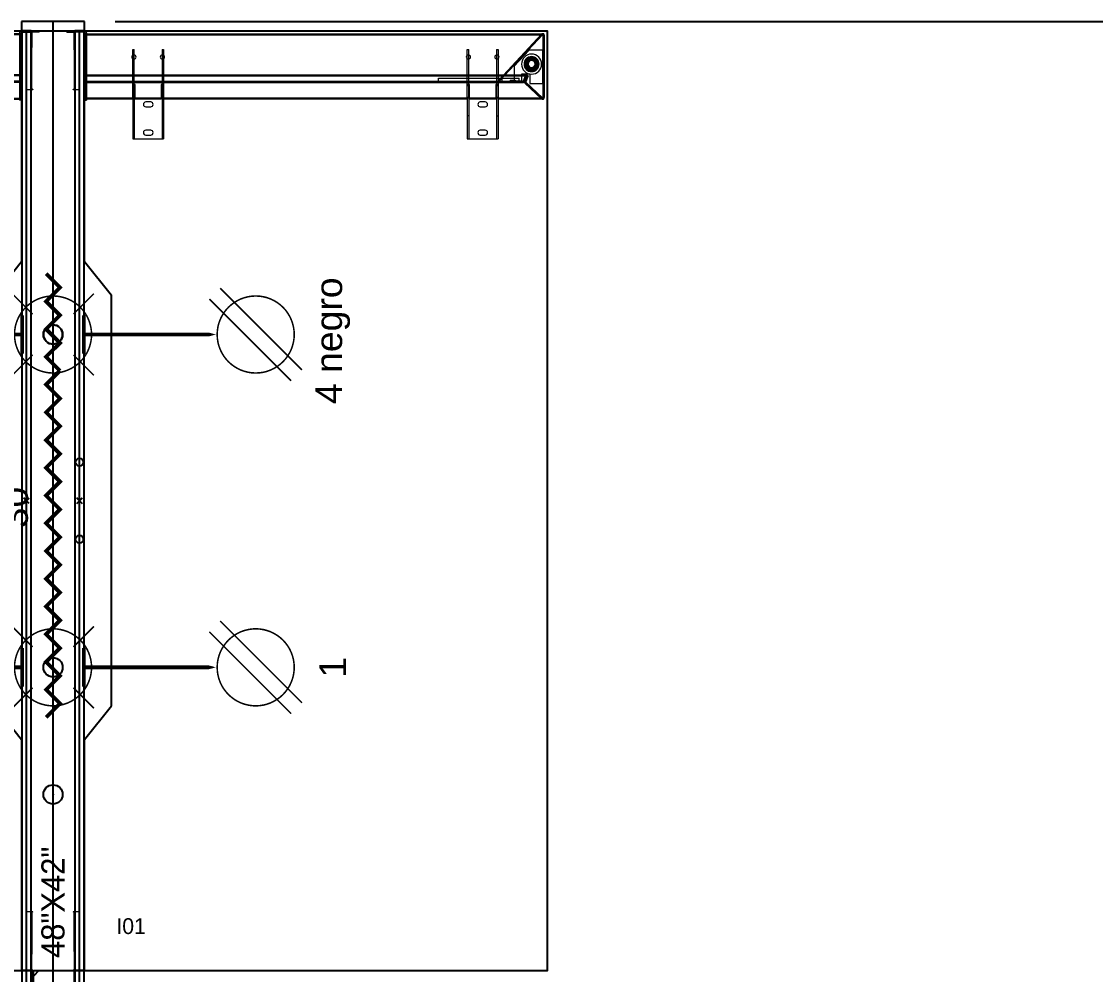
# Model space of a CAD drawing. Header units: inches. Extents: x 126 to 13186, y 9 to 361.
# Drawn here: x 9355.7 to 9410.6, y 54.8 to 103.5 of the extents above; entities that cross this region are included whole.
import ezdxf
from ezdxf.enums import TextEntityAlignment as Align

# ---------------------------------------------------------------- set-up
doc = ezdxf.new("R2010")
doc.units = ezdxf.units.IN
doc.header["$MEASUREMENT"] = 0
for name, color, linetype in [('DD2D', 7, 'Continuous'), ('DD2D_Geometry', 7, 'Continuous'), ('ELECTRI', 7, 'Continuous'), ('ENFASIS NEW', 7, 'Continuous'), ('Id Unión', 7, 'Continuous'), ('TEXT HARNESS', 7, 'Continuous')]:
    doc.layers.add(name, color=color, linetype=linetype)
doc.styles.add('ARIAL', font='arial.ttf')
doc.styles.get("Standard").update_dxf_attribs({"font": 'stylu.ttf'})
doc.dimstyles.get("Standard").update_dxf_attribs({"dimscale": 25, "dimtxt": 0.18, "dimasz": 0.18, "dimexe": 0.18, "dimexo": 0.0625, "dimgap": 0.09, "dimtad": 0, "dimtih": 1, "dimtoh": 1, "dimzin": 0, "dimdsep": 46, "dimlunit": 4, "dimtxsty": 'Standard', "dimcen": 0.09, "dimadec": 0, "dimazin": 0, "dimtfac": 1, "dimtofl": 0, "dimtmove": 0, "dimatfit": 3, "dimfxl": 1, "dimtolj": 1, "dimtzin": 0, "dimarcsym": 0})

# ---------------------------------------------------------------- blocks, each defined once
blk = doc.blocks.new('DD101024422D')
at = {"color": 1, "linetype": 'Continuous', "lineweight": 0}
for p, q in [((0.0765, 0.026), (0.0765, 0.0343)), ((0.5335, 0.0343), (0.0765, 0.0343)), ((0.5335, 0.0343), (0.5335, 0.026)), ((0, -0.0255), (0, 0.0255)), ((0.0017, 0.0275), (0.0218, 0.0275)), ((0.002, 0.0275), (0.0215, 0.0275)), ((0.0747, 0.0275), (0.0215, 0.0275)), ((0.0747, 0.0275), (0.075, 0.0275)), ((0.5353, 0.0275), (0.535, 0.0275)), ((0.5353, 0.0275), (0.5885, 0.0275)), ((0.6083, 0.0275), (0.5882, 0.0275)), ((0.608, 0.0275), (0.5885, 0.0275)), ((0.61, -0.0255), (0.61, 0.0255)), ((0.025, -0.0275), (0.002, -0.0275)), ((0.025, -0.0275), (0.0747, -0.0275)), ((0.0747, -0.0275), (0.075, -0.0275)), ((0.0765, -0.0343), (0.0765, -0.026)), ((0.5335, -0.026), (0.5335, -0.0343)), ((0.5353, -0.0275), (0.535, -0.0275)), ((0.585, -0.0275), (0.5353, -0.0275)), ((0.585, -0.0275), (0.608, -0.0275)), ((0.5335, -0.0343), (0.0765, -0.0343))]:
    blk.add_line(p, q, dxfattribs=at)
at = {"color": 1}
for p, q in [((0.3015, 0.0379), (0.3085, 0.0308)), ((0.3015, 0.0308), (0.3085, 0.0379)), ((0.3015, -0.0379), (0.3085, -0.0308)), ((0.3015, -0.0308), (0.3085, -0.0379))]:
    blk.add_line(p, q, dxfattribs=at)
for centre in [(0.255, -0.0343), (0.355, -0.0343)]:
    blk.add_circle(centre, 0.005, dxfattribs=at)
at = {"color": 1, "linetype": 'Continuous', "lineweight": 0}
for centre, radius, start, end in [((0.002, 0.0255), 0.00203, 90, 180), ((0.075, 0.026), 0.00151, 10.021, 90), ((0.075, 0.026), 0.00151, 0, 10.021), ((0.535, 0.026), 0.00151, 90, 169.979), ((0.535, 0.026), 0.00151, 169.979, 180), ((0.535, 0.026), 0.00151, 169.979, 180), ((0.608, 0.0255), 0.00203, 0, 90), ((0.002, -0.0255), 0.00203, 180, 270), ((0.075, -0.026), 0.00151, 270, 349.979), ((0.075, -0.026), 0.00151, 349.979, 0), ((0.535, -0.026), 0.00151, 180, 190.021), ((0.535, -0.026), 0.00151, 180, 190.021), ((0.535, -0.026), 0.00151, 190.021, 270), ((0.608, -0.0255), 0.00203, 270, 0)]:
    blk.add_arc(centre, radius, start, end, dxfattribs=at)
at = {"color": 1}
for p in [(0.305, 0.0343), (0.305, -0.0343)]:
    blk.add_point(p, dxfattribs=at)
at = {"insert": (0.0165, 0.0151), "char_height": 0.03, "attachment_point": 1}
blk.add_mtext_dynamic_manual_height_columns('24"X42"', width=75.494015, gutter_width=12.5, heights=[0], dxfattribs=at)
blk = doc.blocks.new('SPACE_DD10102442')
blk.add_blockref('DD101024422D', (0, 0))
blk = doc.blocks.new('DD101048422D')
at = {"color": 1, "linetype": 'Continuous', "lineweight": 0}
for p, q in [((0.0765, 0.026), (0.0765, 0.0343)), ((1.1435, 0.0343), (0.0765, 0.0343)), ((1.1435, 0.0343), (1.1435, 0.026)), ((0, -0.0255), (0, 0.0255)), ((0.0017, 0.0275), (0.0218, 0.0275)), ((0.002, 0.0275), (0.0215, 0.0275)), ((0.0747, 0.0275), (0.0215, 0.0275)), ((0.0747, 0.0275), (0.075, 0.0275)), ((1.1453, 0.0275), (1.145, 0.0275)), ((1.1453, 0.0275), (1.1985, 0.0275)), ((1.2183, 0.0275), (1.1982, 0.0275)), ((1.218, 0.0275), (1.1985, 0.0275)), ((1.22, -0.0255), (1.22, 0.0255)), ((0.025, -0.0275), (0.002, -0.0275)), ((0.025, -0.0275), (0.0747, -0.0275)), ((0.0747, -0.0275), (0.075, -0.0275)), ((0.0765, -0.0343), (0.0765, -0.026)), ((1.1435, -0.026), (1.1435, -0.0343)), ((1.1453, -0.0275), (1.145, -0.0275)), ((1.195, -0.0275), (1.1453, -0.0275)), ((1.195, -0.0275), (1.218, -0.0275)), ((1.1435, -0.0343), (0.0765, -0.0343))]:
    blk.add_line(p, q, dxfattribs=at)
at = {"color": 1}
for p, q in [((0.6065, 0.0379), (0.6135, 0.0308)), ((0.6065, 0.0308), (0.6135, 0.0379)), ((0.6065, -0.0379), (0.6135, -0.0308)), ((0.6065, -0.0308), (0.6135, -0.0379))]:
    blk.add_line(p, q, dxfattribs=at)
for centre in [(0.56, -0.0343), (0.66, -0.0343)]:
    blk.add_circle(centre, 0.005, dxfattribs=at)
at = {"color": 1, "linetype": 'Continuous', "lineweight": 0}
for centre, radius, start, end in [((0.002, 0.0255), 0.00203, 90, 180), ((0.075, 0.026), 0.00151, 10.021, 90), ((0.075, 0.026), 0.00151, 0, 10.021), ((1.145, 0.026), 0.00151, 90, 169.979), ((1.145, 0.026), 0.00151, 169.979, 180), ((1.145, 0.026), 0.00151, 169.979, 180), ((1.218, 0.0255), 0.00203, 0, 90), ((0.002, -0.0255), 0.00203, 180, 270), ((0.075, -0.026), 0.00151, 270, 349.979), ((0.075, -0.026), 0.00151, 349.979, 0), ((1.145, -0.026), 0.00151, 180, 190.021), ((1.145, -0.026), 0.00151, 180, 190.021), ((1.145, -0.026), 0.00151, 190.021, 270), ((1.218, -0.0255), 0.00203, 270, 0)]:
    blk.add_arc(centre, radius, start, end, dxfattribs=at)
at = {"color": 1}
for p in [(0.61, 0.0343), (0.61, -0.0343)]:
    blk.add_point(p, dxfattribs=at)
at = {"insert": (0.0165, 0.0151), "char_height": 0.03, "attachment_point": 1}
blk.add_mtext_dynamic_manual_height_columns('48"X42"', width=75.494015, gutter_width=12.5, heights=[0], dxfattribs=at)
blk = doc.blocks.new('SPACE_DD10104842')
blk.add_blockref('DD101048422D', (0, 0))
blk = doc.blocks.new('DD3021422D')
for p, q in [((0, 0.041), (0, -0.041)), ((0.012, 0.041), (0, 0.041)), ((0.012, -0.041), (0.012, 0.041)), ((0, -0.041), (0.012, -0.041))]:
    blk.add_line(p, q)
blk = doc.blocks.new('SPACE_DD302142')
blk.add_blockref('DD3021422D', (0, 0))
blk = doc.blocks.new('DD40102448AB')
at = {"color": 1}
for p, q in [((0.0035, -0.0035), (-0.0035, 0.0035)), ((0.0035, 0.0035), (-0.0035, -0.0035))]:
    blk.add_line(p, q, dxfattribs=at)
blk.add_lwpolyline([(-0.2662, -0.0417), (0.2662, -0.0417), (0.31, -0.0067), (0.61, -0.0067), (0.61, -0.6067), (-0.61, -0.6067), (-0.61, -0.0067), (-0.31, -0.0067)], close=True)
blk.add_point((0, 0))
blk.add_point((0, 0))
blk.add_point((0, 0), dxfattribs=at)
blk = doc.blocks.new('DD350524S')
at = {"color": 0, "linetype": 'Continuous', "lineweight": 0}
for p, q in [((-0.0019, 0.023), (0, 0.023)), ((-0.0019, 0.023), (-0.0019, 0.0134)), ((-0.0019, 0.016), (0, 0.016)), ((0, 0.0134), (0, 0.023)), ((-0.0019, 0), (-0.0019, 0.0134)), ((0, 0.0134), (-0.0019, 0.0134)), ((0, 0), (0, 0.0134)), ((-0.0025, -0.0006), (-0.09, -0.0006)), ((-0.09, -0.0006), (-0.09, -0.0025)), ((-0.0025, -0.0025), (-0.09, -0.0025)), ((-0.0888, -0.0625), (-0.0888, -0.0025)), ((-0.0882, -0.0006), (-0.0882, -0.0025)), ((-0.0873, -0.0625), (-0.0873, -0.0025)), ((-0.0832, -0.0006), (-0.0832, -0.0025)), ((-0.0818, -0.0006), (-0.0818, -0.0025)), ((-0.0768, -0.0006), (-0.0768, -0.0025)), ((-0.0682, -0.0006), (-0.0682, -0.0025)), ((-0.0671, -0.0025), (-0.0671, -0.5688)), ((-0.0655, -0.0025), (-0.0655, -0.5688)), ((-0.0618, -0.0006), (-0.0618, -0.0025)), ((-0.0584, -0.0025), (-0.0584, -0.5755)), ((-0.0578, -0.0025), (-0.0578, -0.5741)), ((-0.0578, -0.0025), (-0.0578, -0.5739)), ((-0.0572, -0.0025), (-0.0572, -0.5725)), ((-0.0312, -0.0006), (-0.0312, -0.0025)), ((-0.0248, -0.0006), (-0.0248, -0.0025)), ((-0.0112, -0.0006), (-0.0112, -0.0025)), ((-0.0053, -0.0025), (-0.0053, -0.5945)), ((-0.0048, -0.0006), (-0.0048, -0.0025)), ((-0.0038, -0.0025), (-0.0038, -0.5945)), ((-0.1404, -0.0625), (-0.1404, -0.0651)), ((-0.0874, -0.0625), (-0.1404, -0.0625)), ((-0.0874, -0.0644), (-0.1404, -0.0644)), ((-0.1404, -0.0651), (-0.1404, -0.1)), ((-0.1104, -0.0644), (-0.1104, -0.0625)), ((-0.0888, -0.0655), (-0.0874, -0.0655)), ((-0.0888, -0.0995), (-0.0888, -0.0655)), ((-0.0867, -0.0625), (-0.0874, -0.0625)), ((-0.0874, -0.0651), (-0.0874, -0.0625)), ((-0.0874, -0.0644), (-0.0867, -0.0644)), ((-0.0874, -0.0651), (-0.0874, -0.1)), ((-0.0874, -0.0655), (-0.0867, -0.0655)), ((-0.0873, -0.0995), (-0.0873, -0.0655)), ((-0.0867, -0.0625), (-0.0867, -0.0625)), ((-0.0867, -0.0655), (-0.0867, -0.0625)), ((-0.0867, -0.0625), (-0.0364, -0.0625)), ((-0.0867, -0.0644), (-0.0368, -0.0644)), ((-0.0867, -0.0655), (-0.0867, -0.0655)), ((-0.0867, -0.0655), (-0.0698, -0.0655)), ((-0.0709, -0.0625), (-0.0709, -0.0655)), ((-0.0698, -0.0655), (-0.0698, -0.0625)), ((-0.0368, -0.0644), (-0.0313, -0.0644)), ((-0.0364, -0.0625), (-0.0317, -0.0625)), ((-0.0317, -0.0625), (-0.0244, -0.0625)), ((-0.0313, -0.0644), (-0.0244, -0.0644)), ((-0.0244, -0.0625), (-0.0244, -0.0644)), ((-0.1354, -0.0794), (-0.1354, -0.0857)), ((-0.129, -0.0857), (-0.129, -0.0794)), ((-0.0987, -0.0794), (-0.0987, -0.0857)), ((-0.0924, -0.0857), (-0.0924, -0.0794)), ((-0.1404, -0.1), (-0.1404, -0.1025)), ((-0.0874, -0.1006), (-0.1404, -0.1006)), ((-0.0874, -0.1025), (-0.1404, -0.1025)), ((-0.1104, -0.1006), (-0.1104, -0.1025)), ((-0.0874, -0.0995), (-0.0888, -0.0995)), ((-0.0888, -0.4965), (-0.0888, -0.1025)), ((-0.0867, -0.0995), (-0.0874, -0.0995)), ((-0.0874, -0.1025), (-0.0874, -0.1)), ((-0.0867, -0.1006), (-0.0874, -0.1006)), ((-0.0874, -0.1025), (-0.0867, -0.1025)), ((-0.0873, -0.4965), (-0.0873, -0.1025)), ((-0.0867, -0.1025), (-0.0867, -0.0995)), ((-0.0867, -0.0995), (-0.0867, -0.0995)), ((-0.0698, -0.0995), (-0.0867, -0.0995)), ((-0.0368, -0.1006), (-0.0867, -0.1006)), ((-0.0867, -0.1025), (-0.0867, -0.1025)), ((-0.0364, -0.1025), (-0.0867, -0.1025)), ((-0.0709, -0.0995), (-0.0709, -0.1025)), ((-0.0698, -0.1025), (-0.0698, -0.0995)), ((-0.0313, -0.1006), (-0.0368, -0.1006)), ((-0.0317, -0.1025), (-0.0364, -0.1025)), ((-0.0244, -0.1025), (-0.0317, -0.1025)), ((-0.0244, -0.1006), (-0.0313, -0.1006)), ((-0.0244, -0.1006), (-0.0244, -0.1025)), ((-0.0655, -0.459), (-0.0614, -0.459)), ((-0.0614, -0.459), (-0.0614, -0.564)), ((-0.0655, -0.4834), (-0.0671, -0.4834)), ((-0.1404, -0.4965), (-0.1404, -0.4991)), ((-0.0874, -0.4965), (-0.1404, -0.4965)), ((-0.0874, -0.4984), (-0.1404, -0.4984)), ((-0.1404, -0.4991), (-0.1404, -0.534)), ((-0.1104, -0.4984), (-0.1104, -0.4965)), ((-0.0888, -0.4995), (-0.0874, -0.4995)), ((-0.0888, -0.5335), (-0.0888, -0.4995)), ((-0.0867, -0.4965), (-0.0874, -0.4965)), ((-0.0874, -0.4991), (-0.0874, -0.4965)), ((-0.0874, -0.4984), (-0.0867, -0.4984)), ((-0.0874, -0.4991), (-0.0874, -0.534)), ((-0.0874, -0.4995), (-0.0867, -0.4995)), ((-0.0873, -0.5335), (-0.0873, -0.4995)), ((-0.0867, -0.4995), (-0.0867, -0.4965)), ((-0.0867, -0.4965), (-0.0867, -0.4965)), ((-0.0867, -0.4965), (-0.0364, -0.4965)), ((-0.0867, -0.4984), (-0.0368, -0.4984)), ((-0.0867, -0.4995), (-0.0867, -0.4995)), ((-0.0867, -0.4995), (-0.0698, -0.4995)), ((-0.0709, -0.4965), (-0.0709, -0.4995)), ((-0.0698, -0.4995), (-0.0698, -0.4965)), ((-0.0655, -0.4897), (-0.0671, -0.4897)), ((-0.0368, -0.4984), (-0.0313, -0.4984)), ((-0.0364, -0.4965), (-0.0317, -0.4965)), ((-0.0317, -0.4965), (-0.0244, -0.4965)), ((-0.0313, -0.4984), (-0.0244, -0.4984)), ((-0.0244, -0.4965), (-0.0244, -0.4984)), ((-0.1354, -0.5134), (-0.1354, -0.5197)), ((-0.129, -0.5197), (-0.129, -0.5134)), ((-0.0987, -0.5134), (-0.0987, -0.5197)), ((-0.0924, -0.5197), (-0.0924, -0.5134)), ((-0.0655, -0.5234), (-0.0671, -0.5234)), ((-0.1404, -0.534), (-0.1404, -0.5365)), ((-0.0874, -0.5346), (-0.1404, -0.5346)), ((-0.0874, -0.5365), (-0.1404, -0.5365)), ((-0.1104, -0.5346), (-0.1104, -0.5365)), ((-0.0874, -0.5335), (-0.0888, -0.5335)), ((-0.0888, -0.5944), (-0.0888, -0.5365)), ((-0.0867, -0.5335), (-0.0874, -0.5335)), ((-0.0874, -0.5365), (-0.0874, -0.534)), ((-0.0867, -0.5346), (-0.0874, -0.5346)), ((-0.0874, -0.5365), (-0.0867, -0.5365)), ((-0.0873, -0.5944), (-0.0873, -0.5365)), ((-0.0867, -0.5365), (-0.0867, -0.5335)), ((-0.0867, -0.5335), (-0.0867, -0.5335)), ((-0.0698, -0.5335), (-0.0867, -0.5335)), ((-0.0368, -0.5346), (-0.0867, -0.5346)), ((-0.0867, -0.5365), (-0.0867, -0.5365)), ((-0.0364, -0.5365), (-0.0867, -0.5365)), ((-0.0709, -0.5335), (-0.0709, -0.5365)), ((-0.0698, -0.5365), (-0.0698, -0.5335)), ((-0.0655, -0.5297), (-0.0671, -0.5297)), ((-0.067, -0.5393), (-0.067, -0.5689)), ((-0.0655, -0.5393), (-0.0655, -0.5689)), ((-0.0655, -0.542), (-0.0614, -0.542)), ((-0.0054, -0.5941), (-0.0647, -0.5389)), ((-0.0055, -0.5941), (-0.0647, -0.5389)), ((-0.0044, -0.593), (-0.0636, -0.5378)), ((-0.0044, -0.593), (-0.0636, -0.5378)), ((-0.0313, -0.5346), (-0.0368, -0.5346)), ((-0.0317, -0.5365), (-0.0364, -0.5365)), ((-0.0244, -0.5365), (-0.0317, -0.5365)), ((-0.0244, -0.5346), (-0.0313, -0.5346)), ((-0.0244, -0.5346), (-0.0244, -0.5365)), ((-0.0655, -0.5511), (-0.067, -0.5511)), ((-0.0655, -0.5539), (-0.067, -0.5539)), ((-0.0655, -0.5571), (-0.067, -0.5571)), ((-0.0655, -0.5575), (-0.067, -0.5575)), ((-0.064, -0.5524), (-0.0655, -0.5524)), ((-0.0655, -0.5539), (-0.0655, -0.5571)), ((-0.064, -0.5524), (-0.064, -0.5586)), ((-0.0681, -0.5714), (-0.0882, -0.593)), ((-0.0658, -0.5707), (-0.0578, -0.5739)), ((-0.0578, -0.5741), (-0.0658, -0.5709)), ((-0.0578, -0.5741), (-0.0658, -0.571)), ((-0.0657, -0.5708), (-0.0577, -0.5739)), ((-0.064, -0.5586), (-0.0655, -0.5586)), ((-0.0655, -0.564), (-0.0614, -0.564)), ((-0.0652, -0.5693), (-0.0572, -0.5725)), ((-0.0652, -0.5694), (-0.0572, -0.5725)), ((-0.0461, -0.5575), (-0.0648, -0.5575)), ((-0.0648, -0.5575), (-0.0648, -0.5675)), ((-0.0648, -0.5675), (-0.0558, -0.5675)), ((-0.0558, -0.5675), (-0.0558, -0.5775)), ((-0.0253, -0.577), (-0.0461, -0.5575)), ((-0.068, -0.5715), (-0.0882, -0.5931)), ((-0.067, -0.5724), (-0.0871, -0.5941)), ((-0.0669, -0.5725), (-0.0871, -0.5942)), ((-0.0558, -0.5775), (-0.0683, -0.5775)), ((-0.0683, -0.5775), (-0.0683, -0.5945)), ((-0.0584, -0.5755), (-0.0664, -0.5723)), ((-0.0583, -0.5755), (-0.0664, -0.5724)), ((-0.0578, -0.5741), (-0.0584, -0.5755)), ((-0.0578, -0.5741), (-0.0583, -0.5755)), ((-0.0572, -0.5725), (-0.0578, -0.5739)), ((-0.0572, -0.5725), (-0.0577, -0.5739)), ((-0.0253, -0.5945), (-0.0253, -0.577)), ((-0.0867, -0.595), (-0.0058, -0.595)), ((-0.0867, -0.595), (-0.0058, -0.595)), ((-0.0058, -0.5965), (-0.0867, -0.5965)), ((-0.0867, -0.5965), (-0.0058, -0.5965)), ((-0.0683, -0.5945), (-0.0253, -0.5945))]:
    blk.add_line(p, q, dxfattribs=at)
for centre, radius, start, end in [((-0.0025, 0), 0.00253, 270, 0), ((-0.0025, 0), 0.000633, 270, 0), ((-0.0341, -0.064), 0.00278, 0, 180), ((-0.0341, -0.064), 0.00278, 180, 0), ((-0.1322, -0.0794), 0.00318, 0, 180), ((-0.0956, -0.0794), 0.00317, 0, 180), ((-0.1322, -0.0857), 0.00318, 180, 0), ((-0.0956, -0.0857), 0.00317, 180, 0), ((-0.0341, -0.101), 0.00278, 0, 180), ((-0.0341, -0.101), 0.00278, 180, 0), ((-0.0341, -0.498), 0.00278, 0, 180), ((-0.0341, -0.498), 0.00278, 180, 0), ((-0.1322, -0.5134), 0.00318, 0, 180), ((-0.0956, -0.5134), 0.00317, 0, 180), ((-0.1322, -0.5197), 0.00318, 180, 0), ((-0.0956, -0.5197), 0.00317, 180, 0), ((-0.0341, -0.535), 0.00278, 0, 180), ((-0.0341, -0.535), 0.00278, 180, 0), ((-0.0433, -0.58), 0.013, 90, 270), ((-0.0433, -0.58), 0.0098, 90, 270), ((-0.0433, -0.58), 0.013, 270, 90), ((-0.0433, -0.58), 0.0098, 270, 90), ((-0.0433, -0.58), 0.0085, 90, 270), ((-0.0433, -0.58), 0.008, 90, 270), ((-0.0433, -0.58), 0.00675, 0, 180), ((-0.0433, -0.58), 0.00675, 180, 0), ((-0.0433, -0.58), 0.0065, 90, 270), ((-0.0433, -0.58), 0.006, 90, 270), ((-0.0433, -0.58), 0.00545, 90, 270), ((-0.0433, -0.58), 0.00476, 90, 270), ((-0.0433, -0.58), 0.0045, 90, 270), ((-0.0433, -0.58), 0.0085, 270, 90), ((-0.0433, -0.58), 0.008, 270, 90), ((-0.0433, -0.58), 0.0065, 270, 90), ((-0.0433, -0.58), 0.006, 270, 90), ((-0.0433, -0.58), 0.00545, 270, 90), ((-0.0433, -0.58), 0.00476, 270, 90), ((-0.0433, -0.58), 0.0045, 270, 90)]:
    blk.add_arc(centre, radius, start, end, dxfattribs=at)
for points, weights in [([(-0.0636, -0.5378), (-0.0652, -0.5364), (-0.0671, -0.5372), (-0.0671, -0.5393)], [1, 0.59916604595, 0.59916604595, 1]), ([(-0.0636, -0.5378), (-0.0651, -0.5364), (-0.067, -0.5372), (-0.067, -0.5393)], [1, 0.59916604595, 0.59916604595, 1]), ([(-0.0647, -0.5389), (-0.065, -0.5386), (-0.0655, -0.5388), (-0.0655, -0.5393)], [1, 0.59916604595, 0.59916604595, 1]), ([(-0.0647, -0.5389), (-0.0651, -0.5386), (-0.0655, -0.5388), (-0.0655, -0.5393)], [1, 0.59916604595, 0.59916604595, 1]), ([(-0.0658, -0.5709), (-0.0666, -0.5706), (-0.0675, -0.5708), (-0.0681, -0.5714)], [1, 0.884174271313, 0.884174271313, 1]), ([(-0.0658, -0.571), (-0.0666, -0.5707), (-0.0675, -0.5708), (-0.068, -0.5715)], [1, 0.884393166085, 0.884393166085, 1]), ([(-0.0671, -0.5688), (-0.0671, -0.5697), (-0.0666, -0.5704), (-0.0658, -0.5707)], [1, 0.884611873459, 0.884611873459, 1]), ([(-0.067, -0.5689), (-0.067, -0.5698), (-0.0665, -0.5705), (-0.0657, -0.5708)], [1, 0.884393166085, 0.884393166085, 1]), ([(-0.0655, -0.5688), (-0.0655, -0.569), (-0.0654, -0.5692), (-0.0652, -0.5693)], [1, 0.884611873459, 0.884611873459, 1]), ([(-0.0655, -0.5689), (-0.0655, -0.5691), (-0.0654, -0.5693), (-0.0652, -0.5694)], [1, 0.884393166085, 0.884393166085, 1]), ([(-0.0664, -0.5723), (-0.0666, -0.5722), (-0.0668, -0.5723), (-0.067, -0.5724)], [1, 0.884174271313, 0.884174271313, 1]), ([(-0.0664, -0.5724), (-0.0666, -0.5723), (-0.0668, -0.5724), (-0.0669, -0.5725)], [1, 0.884393166085, 0.884393166085, 1]), ([(-0.0882, -0.593), (-0.0886, -0.5934), (-0.0888, -0.5939), (-0.0888, -0.5944)], [1, 0.953611711988, 0.953611711988, 1]), ([(-0.0882, -0.5931), (-0.0889, -0.5938), (-0.089, -0.5948), (-0.0884, -0.5957)], [1, 0.764882446479, 0.667678019866, 0.708386720159]), ([(-0.0888, -0.5944), (-0.0888, -0.5957), (-0.0879, -0.5965), (-0.0867, -0.5965)], [1, 0.804737854124, 0.804737854124, 1]), ([(-0.0884, -0.5957), (-0.088, -0.5963), (-0.0874, -0.5965), (-0.0867, -0.5965)], [0.708386720159, 0.737079172857, 0.834283599471, 1]), ([(-0.0871, -0.5941), (-0.0872, -0.5942), (-0.0873, -0.5943), (-0.0873, -0.5944)], [1, 0.953611711988, 0.953611711988, 1]), ([(-0.0873, -0.5944), (-0.0873, -0.5948), (-0.087, -0.595), (-0.0867, -0.595)], [1, 0.804737854124, 0.804737854124, 1]), ([(-0.0871, -0.5942), (-0.0875, -0.5945), (-0.0873, -0.595), (-0.0867, -0.595)], [1, 0.59916604595, 0.59916604595, 1]), ([(-0.0058, -0.5965), (-0.0046, -0.5965), (-0.0038, -0.5957), (-0.0038, -0.5945)], [1, 0.804737854124, 0.804737854124, 1]), ([(-0.0058, -0.5965), (-0.0046, -0.5965), (-0.0038, -0.5957), (-0.0038, -0.5945)], [1, 0.804737854124, 0.804737854124, 1]), ([(-0.0058, -0.595), (-0.0055, -0.595), (-0.0053, -0.5948), (-0.0053, -0.5945)], [1, 0.804737854124, 0.804737854124, 1]), ([(-0.0058, -0.595), (-0.0055, -0.595), (-0.0053, -0.5948), (-0.0053, -0.5945)], [1, 0.804737854124, 0.804737854124, 1]), ([(-0.0053, -0.5945), (-0.0053, -0.5944), (-0.0054, -0.5942), (-0.0055, -0.5941)], [1, 0.944706716257, 0.944706716257, 1]), ([(-0.0053, -0.5945), (-0.0053, -0.5944), (-0.0053, -0.5942), (-0.0054, -0.5941)], [1, 0.944706716257, 0.944706716257, 1]), ([(-0.0038, -0.5942), (-0.0039, -0.5937), (-0.0041, -0.5933), (-0.0044, -0.593)], [0.972307865321, 0.947187137372, 0.956417848932, 1]), ([(-0.0038, -0.5945), (-0.0038, -0.5939), (-0.004, -0.5934), (-0.0044, -0.593)], [1, 0.944706716257, 0.944706716257, 1]), ([(-0.0038, -0.5945), (-0.0038, -0.5944), (-0.0038, -0.5943), (-0.0038, -0.5942)], [1, 0.988288867325, 0.979058155765, 0.972307865321])]:
    blk.add_rational_spline(points, weights, degree=3, dxfattribs=at)
blk = doc.blocks.new('DD350624S')
at = {"color": 0, "linetype": 'Continuous', "lineweight": 0}
for p, q in [((0.0019, 0.023), (0, 0.023)), ((0, 0.0134), (0, 0.023)), ((0.0019, 0.016), (0, 0.016)), ((0.0019, 0.023), (0.0019, 0.0134)), ((0, 0), (0, 0.0134)), ((0, 0.0134), (0.0019, 0.0134)), ((0.0019, 0), (0.0019, 0.0134)), ((0.0025, -0.0006), (0.09, -0.0006)), ((0.0025, -0.0025), (0.09, -0.0025)), ((0.0038, -0.0025), (0.0038, -0.5945)), ((0.0048, -0.0006), (0.0048, -0.0025)), ((0.0053, -0.0025), (0.0053, -0.5945)), ((0.0112, -0.0006), (0.0112, -0.0025)), ((0.0248, -0.0006), (0.0248, -0.0025)), ((0.0312, -0.0006), (0.0312, -0.0025)), ((0.0572, -0.0025), (0.0572, -0.5725)), ((0.0578, -0.0025), (0.0578, -0.5741)), ((0.0578, -0.0025), (0.0578, -0.5739)), ((0.0584, -0.0025), (0.0584, -0.5755)), ((0.0618, -0.0006), (0.0618, -0.0025)), ((0.0655, -0.0025), (0.0655, -0.5688)), ((0.0671, -0.0025), (0.0671, -0.5688)), ((0.0682, -0.0006), (0.0682, -0.0025)), ((0.0768, -0.0006), (0.0768, -0.0025)), ((0.0818, -0.0006), (0.0818, -0.0025)), ((0.0832, -0.0006), (0.0832, -0.0025)), ((0.0873, -0.0625), (0.0873, -0.0025)), ((0.0882, -0.0006), (0.0882, -0.0025)), ((0.0888, -0.0625), (0.0888, -0.0025)), ((0.09, -0.0006), (0.09, -0.0025)), ((0.0244, -0.0625), (0.0244, -0.0644)), ((0.0317, -0.0625), (0.0244, -0.0625)), ((0.0313, -0.0644), (0.0244, -0.0644)), ((0.0368, -0.0644), (0.0313, -0.0644)), ((0.0364, -0.0625), (0.0317, -0.0625)), ((0.0867, -0.0625), (0.0364, -0.0625)), ((0.0867, -0.0644), (0.0368, -0.0644)), ((0.0698, -0.0655), (0.0698, -0.0625)), ((0.0867, -0.0655), (0.0698, -0.0655)), ((0.0709, -0.0625), (0.0709, -0.0655)), ((0.0867, -0.0625), (0.0874, -0.0625)), ((0.0867, -0.0625), (0.0867, -0.0625)), ((0.0867, -0.0655), (0.0867, -0.0625)), ((0.0874, -0.0644), (0.0867, -0.0644)), ((0.0874, -0.0655), (0.0867, -0.0655)), ((0.0867, -0.0655), (0.0867, -0.0655)), ((0.0873, -0.0995), (0.0873, -0.0655)), ((0.0874, -0.0651), (0.0874, -0.0625)), ((0.0874, -0.0625), (0.1404, -0.0625)), ((0.0874, -0.0644), (0.1404, -0.0644)), ((0.0874, -0.0651), (0.0874, -0.1)), ((0.0888, -0.0655), (0.0874, -0.0655)), ((0.0888, -0.0995), (0.0888, -0.0655)), ((0.1104, -0.0644), (0.1104, -0.0625)), ((0.1404, -0.0625), (0.1404, -0.0651)), ((0.1404, -0.0651), (0.1404, -0.1)), ((0.0924, -0.0857), (0.0924, -0.0794)), ((0.0987, -0.0794), (0.0987, -0.0857)), ((0.129, -0.0857), (0.129, -0.0794)), ((0.1354, -0.0794), (0.1354, -0.0857)), ((0.0244, -0.1006), (0.0244, -0.1025)), ((0.0244, -0.1006), (0.0313, -0.1006)), ((0.0244, -0.1025), (0.0317, -0.1025)), ((0.0313, -0.1006), (0.0368, -0.1006)), ((0.0317, -0.1025), (0.0364, -0.1025)), ((0.0364, -0.1025), (0.0867, -0.1025)), ((0.0368, -0.1006), (0.0867, -0.1006)), ((0.0698, -0.0995), (0.0867, -0.0995)), ((0.0698, -0.1025), (0.0698, -0.0995)), ((0.0709, -0.0995), (0.0709, -0.1025)), ((0.0867, -0.0995), (0.0874, -0.0995)), ((0.0867, -0.1025), (0.0867, -0.0995)), ((0.0867, -0.0995), (0.0867, -0.0995)), ((0.0867, -0.1006), (0.0874, -0.1006)), ((0.0874, -0.1025), (0.0867, -0.1025)), ((0.0867, -0.1025), (0.0867, -0.1025)), ((0.0873, -0.4965), (0.0873, -0.1025)), ((0.0874, -0.0995), (0.0888, -0.0995)), ((0.0874, -0.1025), (0.0874, -0.1)), ((0.0874, -0.1006), (0.1404, -0.1006)), ((0.0874, -0.1025), (0.1404, -0.1025)), ((0.0888, -0.4965), (0.0888, -0.1025)), ((0.1104, -0.1006), (0.1104, -0.1025)), ((0.1404, -0.1), (0.1404, -0.1025)), ((0.0655, -0.459), (0.0614, -0.459)), ((0.0614, -0.459), (0.0614, -0.564)), ((0.0655, -0.4834), (0.0671, -0.4834)), ((0.0244, -0.4965), (0.0244, -0.4984)), ((0.0317, -0.4965), (0.0244, -0.4965)), ((0.0313, -0.4984), (0.0244, -0.4984)), ((0.0368, -0.4984), (0.0313, -0.4984)), ((0.0364, -0.4965), (0.0317, -0.4965)), ((0.0867, -0.4965), (0.0364, -0.4965)), ((0.0867, -0.4984), (0.0368, -0.4984)), ((0.0655, -0.4897), (0.0671, -0.4897)), ((0.0698, -0.4995), (0.0698, -0.4965)), ((0.0867, -0.4995), (0.0698, -0.4995)), ((0.0709, -0.4965), (0.0709, -0.4995)), ((0.0867, -0.4965), (0.0874, -0.4965)), ((0.0867, -0.4995), (0.0867, -0.4965)), ((0.0867, -0.4965), (0.0867, -0.4965)), ((0.0874, -0.4984), (0.0867, -0.4984)), ((0.0874, -0.4995), (0.0867, -0.4995)), ((0.0867, -0.4995), (0.0867, -0.4995)), ((0.0873, -0.5335), (0.0873, -0.4995)), ((0.0874, -0.4991), (0.0874, -0.4965)), ((0.0874, -0.4965), (0.1404, -0.4965)), ((0.0874, -0.4984), (0.1404, -0.4984)), ((0.0874, -0.4991), (0.0874, -0.534)), ((0.0888, -0.4995), (0.0874, -0.4995)), ((0.0888, -0.5335), (0.0888, -0.4995)), ((0.1104, -0.4984), (0.1104, -0.4965)), ((0.1404, -0.4965), (0.1404, -0.4991)), ((0.1404, -0.4991), (0.1404, -0.534)), ((0.0924, -0.5197), (0.0924, -0.5134)), ((0.0987, -0.5134), (0.0987, -0.5197)), ((0.129, -0.5197), (0.129, -0.5134)), ((0.1354, -0.5134), (0.1354, -0.5197)), ((0.0655, -0.5234), (0.0671, -0.5234)), ((0.0044, -0.593), (0.0636, -0.5378)), ((0.0044, -0.593), (0.0636, -0.5378)), ((0.0054, -0.5941), (0.0647, -0.5389)), ((0.0055, -0.5941), (0.0647, -0.5389)), ((0.0244, -0.5346), (0.0244, -0.5365)), ((0.0244, -0.5346), (0.0313, -0.5346)), ((0.0244, -0.5365), (0.0317, -0.5365)), ((0.0313, -0.5346), (0.0368, -0.5346)), ((0.0317, -0.5365), (0.0364, -0.5365)), ((0.0364, -0.5365), (0.0867, -0.5365)), ((0.0368, -0.5346), (0.0867, -0.5346)), ((0.0655, -0.542), (0.0614, -0.542)), ((0.0655, -0.5297), (0.0671, -0.5297)), ((0.0655, -0.5393), (0.0655, -0.5689)), ((0.067, -0.5393), (0.067, -0.5689)), ((0.0698, -0.5335), (0.0867, -0.5335)), ((0.0698, -0.5365), (0.0698, -0.5335)), ((0.0709, -0.5335), (0.0709, -0.5365)), ((0.0867, -0.5335), (0.0874, -0.5335)), ((0.0867, -0.5365), (0.0867, -0.5335)), ((0.0867, -0.5335), (0.0867, -0.5335)), ((0.0867, -0.5346), (0.0874, -0.5346)), ((0.0874, -0.5365), (0.0867, -0.5365)), ((0.0867, -0.5365), (0.0867, -0.5365)), ((0.0873, -0.5944), (0.0873, -0.5365)), ((0.0874, -0.5335), (0.0888, -0.5335)), ((0.0874, -0.5365), (0.0874, -0.534)), ((0.0874, -0.5346), (0.1404, -0.5346)), ((0.0874, -0.5365), (0.1404, -0.5365)), ((0.0888, -0.5944), (0.0888, -0.5365)), ((0.1104, -0.5346), (0.1104, -0.5365)), ((0.1404, -0.534), (0.1404, -0.5365)), ((0.064, -0.5524), (0.064, -0.5586)), ((0.064, -0.5524), (0.0655, -0.5524)), ((0.0655, -0.5511), (0.067, -0.5511)), ((0.0655, -0.5539), (0.067, -0.5539)), ((0.0655, -0.5539), (0.0655, -0.5571)), ((0.0655, -0.5571), (0.067, -0.5571)), ((0.0655, -0.5575), (0.067, -0.5575)), ((0.0253, -0.577), (0.0461, -0.5575)), ((0.0461, -0.5575), (0.0648, -0.5575)), ((0.0648, -0.5675), (0.0558, -0.5675)), ((0.0558, -0.5675), (0.0558, -0.5775)), ((0.0652, -0.5693), (0.0572, -0.5725)), ((0.0652, -0.5694), (0.0572, -0.5725)), ((0.0657, -0.5708), (0.0577, -0.5739)), ((0.0658, -0.5707), (0.0578, -0.5739)), ((0.0578, -0.5741), (0.0658, -0.5709)), ((0.0578, -0.5741), (0.0658, -0.571)), ((0.0655, -0.564), (0.0614, -0.564)), ((0.064, -0.5586), (0.0655, -0.5586)), ((0.0648, -0.5575), (0.0648, -0.5675)), ((0.0681, -0.5714), (0.0882, -0.593)), ((0.0253, -0.5945), (0.0253, -0.577)), ((0.0558, -0.5775), (0.0683, -0.5775)), ((0.0572, -0.5725), (0.0578, -0.5739)), ((0.0572, -0.5725), (0.0577, -0.5739)), ((0.0578, -0.5741), (0.0584, -0.5755)), ((0.0578, -0.5741), (0.0583, -0.5755)), ((0.0583, -0.5755), (0.0664, -0.5724)), ((0.0584, -0.5755), (0.0664, -0.5723)), ((0.0669, -0.5725), (0.0871, -0.5942)), ((0.067, -0.5724), (0.0871, -0.5941)), ((0.068, -0.5715), (0.0882, -0.5931)), ((0.0683, -0.5775), (0.0683, -0.5945)), ((0.0867, -0.595), (0.0058, -0.595)), ((0.0867, -0.595), (0.0058, -0.595)), ((0.0867, -0.5965), (0.0058, -0.5965)), ((0.0058, -0.5965), (0.0867, -0.5965)), ((0.0683, -0.5945), (0.0253, -0.5945))]:
    blk.add_line(p, q, dxfattribs=at)
for centre, radius, start, end in [((0.0025, 0), 0.00253, 180, 270), ((0.0025, 0), 0.000633, 180, 270), ((0.0341, -0.064), 0.00278, 0, 180), ((0.0341, -0.064), 0.00278, 180, 0), ((0.0956, -0.0794), 0.00317, 0, 180), ((0.1322, -0.0794), 0.00318, 0, 180), ((0.0956, -0.0857), 0.00317, 180, 0), ((0.1322, -0.0857), 0.00318, 180, 0), ((0.0341, -0.101), 0.00278, 0, 180), ((0.0341, -0.101), 0.00278, 180, 0), ((0.0341, -0.498), 0.00278, 0, 180), ((0.0341, -0.498), 0.00278, 180, 0), ((0.0956, -0.5134), 0.00317, 0, 180), ((0.1322, -0.5134), 0.00318, 0, 180), ((0.0956, -0.5197), 0.00317, 180, 0), ((0.1322, -0.5197), 0.00318, 180, 0), ((0.0341, -0.535), 0.00278, 0, 180), ((0.0341, -0.535), 0.00278, 180, 0), ((0.0433, -0.58), 0.013, 90, 270), ((0.0433, -0.58), 0.0098, 90, 270), ((0.0433, -0.58), 0.013, 270, 90), ((0.0433, -0.58), 0.0098, 270, 90), ((0.0433, -0.58), 0.0085, 90, 270), ((0.0433, -0.58), 0.008, 90, 270), ((0.0433, -0.58), 0.00675, 0, 180), ((0.0433, -0.58), 0.00675, 180, 0), ((0.0433, -0.58), 0.0065, 90, 270), ((0.0433, -0.58), 0.006, 90, 270), ((0.0433, -0.58), 0.00545, 90, 270), ((0.0433, -0.58), 0.00476, 90, 270), ((0.0433, -0.58), 0.0045, 90, 270), ((0.0433, -0.58), 0.0085, 270, 90), ((0.0433, -0.58), 0.008, 270, 90), ((0.0433, -0.58), 0.0065, 270, 90), ((0.0433, -0.58), 0.006, 270, 90), ((0.0433, -0.58), 0.00545, 270, 90), ((0.0433, -0.58), 0.00476, 270, 90), ((0.0433, -0.58), 0.0045, 270, 90)]:
    blk.add_arc(centre, radius, start, end, dxfattribs=at)
for points, weights in [([(0.0636, -0.5378), (0.0652, -0.5364), (0.0671, -0.5372), (0.0671, -0.5393)], [1, 0.59916604595, 0.59916604595, 1]), ([(0.0636, -0.5378), (0.0651, -0.5364), (0.067, -0.5372), (0.067, -0.5393)], [1, 0.59916604595, 0.59916604595, 1]), ([(0.0647, -0.5389), (0.0651, -0.5386), (0.0655, -0.5388), (0.0655, -0.5393)], [1, 0.59916604595, 0.59916604595, 1]), ([(0.0647, -0.5389), (0.065, -0.5386), (0.0655, -0.5388), (0.0655, -0.5393)], [1, 0.59916604595, 0.59916604595, 1]), ([(0.0655, -0.5688), (0.0655, -0.569), (0.0654, -0.5692), (0.0652, -0.5693)], [1, 0.884611873459, 0.884611873459, 1]), ([(0.0655, -0.5689), (0.0655, -0.5691), (0.0654, -0.5693), (0.0652, -0.5694)], [1, 0.884393166085, 0.884393166085, 1]), ([(0.067, -0.5689), (0.067, -0.5698), (0.0665, -0.5705), (0.0657, -0.5708)], [1, 0.884393166085, 0.884393166085, 1]), ([(0.0671, -0.5688), (0.0671, -0.5697), (0.0666, -0.5704), (0.0658, -0.5707)], [1, 0.884611873459, 0.884611873459, 1]), ([(0.0658, -0.5709), (0.0666, -0.5706), (0.0675, -0.5708), (0.0681, -0.5714)], [1, 0.884174271313, 0.884174271313, 1]), ([(0.0658, -0.571), (0.0666, -0.5707), (0.0675, -0.5708), (0.068, -0.5715)], [1, 0.884393166085, 0.884393166085, 1]), ([(0.0664, -0.5723), (0.0666, -0.5722), (0.0668, -0.5723), (0.067, -0.5724)], [1, 0.884174271313, 0.884174271313, 1]), ([(0.0664, -0.5724), (0.0666, -0.5723), (0.0668, -0.5724), (0.0669, -0.5725)], [1, 0.884393166085, 0.884393166085, 1]), ([(0.0038, -0.5945), (0.0038, -0.5939), (0.004, -0.5934), (0.0044, -0.593)], [1, 0.944706716257, 0.944706716257, 1]), ([(0.0038, -0.5942), (0.0039, -0.5937), (0.0041, -0.5933), (0.0044, -0.593)], [0.972307865321, 0.947187137372, 0.956417848932, 1]), ([(0.0038, -0.5945), (0.0038, -0.5944), (0.0038, -0.5943), (0.0038, -0.5942)], [1, 0.988288867325, 0.979058155765, 0.972307865321]), ([(0.0058, -0.5965), (0.0046, -0.5965), (0.0038, -0.5957), (0.0038, -0.5945)], [1, 0.804737854124, 0.804737854124, 1]), ([(0.0058, -0.5965), (0.0046, -0.5965), (0.0038, -0.5957), (0.0038, -0.5945)], [1, 0.804737854124, 0.804737854124, 1]), ([(0.0053, -0.5945), (0.0053, -0.5944), (0.0054, -0.5942), (0.0055, -0.5941)], [1, 0.944706716257, 0.944706716257, 1]), ([(0.0053, -0.5945), (0.0053, -0.5944), (0.0053, -0.5942), (0.0054, -0.5941)], [1, 0.944706716257, 0.944706716257, 1]), ([(0.0058, -0.595), (0.0055, -0.595), (0.0053, -0.5948), (0.0053, -0.5945)], [1, 0.804737854124, 0.804737854124, 1]), ([(0.0058, -0.595), (0.0055, -0.595), (0.0053, -0.5948), (0.0053, -0.5945)], [1, 0.804737854124, 0.804737854124, 1]), ([(0.0871, -0.5942), (0.0875, -0.5945), (0.0873, -0.595), (0.0867, -0.595)], [1, 0.59916604595, 0.59916604595, 1]), ([(0.0888, -0.5944), (0.0888, -0.5957), (0.0879, -0.5965), (0.0867, -0.5965)], [1, 0.804737854124, 0.804737854124, 1]), ([(0.0873, -0.5944), (0.0873, -0.5948), (0.087, -0.595), (0.0867, -0.595)], [1, 0.804737854124, 0.804737854124, 1]), ([(0.0884, -0.5957), (0.088, -0.5963), (0.0874, -0.5965), (0.0867, -0.5965)], [0.708386720159, 0.737079172857, 0.83428359947, 1]), ([(0.0871, -0.5941), (0.0872, -0.5942), (0.0873, -0.5943), (0.0873, -0.5944)], [1, 0.953611711988, 0.953611711988, 1]), ([(0.0882, -0.593), (0.0886, -0.5934), (0.0888, -0.5939), (0.0888, -0.5944)], [1, 0.953611711988, 0.953611711988, 1]), ([(0.0882, -0.5931), (0.0889, -0.5938), (0.089, -0.5948), (0.0884, -0.5957)], [1, 0.76488244648, 0.667678019866, 0.708386720159])]:
    blk.add_rational_spline(points, weights, degree=3, dxfattribs=at)
blk = doc.blocks.new('829030')
at = {"color": 1, "const_width": 0.002}
for points in [[(0.1385, 0.0265), (0.112, 0.053)], [(0.1915, 0.0265), (0.218, 0.053)], [(0.5705, 0.0265), (0.544, 0.053)], [(0.6235, 0.0265), (0.65, 0.053)], [(0.1385, -0.0265), (0.112, -0.053)], [(0.1915, -0.0265), (0.218, -0.053)], [(0.5705, -0.0265), (0.544, -0.053)], [(0.6235, -0.0265), (0.65, -0.053)]]:
    blk.add_lwpolyline(points, dxfattribs=at)
for points in [[(0.165, -0.05, -1), (0.165, 0.05, -1)], [(0.597, -0.05, 1), (0.597, 0.05, 1)]]:
    blk.add_lwpolyline(points, format="xyb", close=True, dxfattribs=at)
at = {"color": 1}
for points in [[(0.1, 0.009, 0.005, 0.005, 0), (0.118, -0.009, 0.005, 0.005, 0), (0.136, 0.009, 0.005, 0.005, 0), (0.154, -0.009, 0.005, 0.005, 0), (0.172, 0.009, 0.005, 0.005, 0), (0.19, -0.009, 0.005, 0.005, 0), (0.208, 0.009, 0.005, 0.005, 0), (0.226, -0.009, 0.005, 0.005, 0), (0.244, 0.009, 0.005, 0.005, 0), (0.262, -0.009, 0.005, 0.005, 0), (0.28, 0.009, 0.005, 0.005, 0), (0.298, -0.009, 0.005, 0.005, 0), (0.316, 0.009, 0.005, 0.005, 0), (0.334, -0.009, 0.005, 0.005, 0), (0.352, 0.009, 0.005, 0.005, 0), (0.37, -0.009, 0.005, 0.005, 0), (0.388, 0.009, 0.005, 0.005, 0), (0.406, -0.009, 0.005, 0.005, 0), (0.424, 0.009, 0.005, 0.005, 0), (0.442, -0.009, 0.005, 0.005, 0), (0.46, 0.009, 0.005, 0.005, 0), (0.478, -0.009, 0.005, 0.005, 0), (0.496, 0.009, 0.005, 0.005, 0), (0.514, -0.009, 0.005, 0.005, 0), (0.532, 0.009, 0.005, 0.005, 0), (0.55, -0.009, 0, 0, 0)], [(0.676, 0.009, 0.005, 0.005, 0), (0.658, -0.009, 0.005, 0.005, 0), (0.64, 0.009, 0.005, 0.005, 0), (0.622, -0.009, 0.005, 0.005, 0), (0.604, 0.009, 0.005, 0.005, 0), (0.586, -0.009, 0.005, 0.005, 0), (0.568, 0.009, 0.005, 0.005, 0), (0.55, -0.009, 0, 0, 0)]]:
    blk.add_lwpolyline(points, format="xyseb", dxfattribs=at)
blk.add_circle((0, 0), 0.0125, dxfattribs=at)
blk.add_point((0, 0), dxfattribs=at)
at = {"layer": 'TEXT HARNESS', "color": 1, "style": 'ARIAL'}
blk.add_text('30"', height=0.03469, dxfattribs=at).set_placement((0.381, 0.05), align=Align.MIDDLE)
blk = doc.blocks.new('8065E1C')
at = {"color": 1}
for points in [[(0, -0.04, 0.005, 0.005, 0), (0, -0.165, 0.025, 0, 0), (0, -0.2114, 0, 0, 0)], [(-0.0601, -0.309, 0.002, 0.002, 0), (0.046, -0.2029, 0.002, 0.002, 0)], [(-0.046, -0.3231, 0.002, 0.002, 0), (0.0601, -0.217, 0.002, 0.002, 0)]]:
    blk.add_lwpolyline(points, format="xyseb", dxfattribs=at)
at = {"color": 1, "const_width": 0.005}
blk.add_lwpolyline([(0.025, -0.04), (-0.025, -0.04)], dxfattribs=at)
at = {"color": 1, "const_width": 0.002}
blk.add_lwpolyline([(-0.05, -0.263, -1), (0.05, -0.263, -1)], format="xyb", close=True, dxfattribs=at)
at = {"color": 1}
blk.add_circle((0, 0), 0.0125, dxfattribs=at)
blk.add_point((0, 0), dxfattribs=at)
at = {"layer": 'TEXT HARNESS', "color": 1, "style": 'ARIAL'}
blk.add_text('1', height=0.0347, dxfattribs=at).set_placement((0, -0.363), align=Align.MIDDLE)
blk = doc.blocks.new('8065E4C')
at = {"color": 1}
for points in [[(0, -0.04, 0.005, 0.005, 0), (0, -0.165, 0.025, 0, 0), (0, -0.2114, 0, 0, 0)], [(-0.0601, -0.309, 0.002, 0.002, 0), (0.046, -0.2029, 0.002, 0.002, 0)], [(-0.046, -0.3231, 0.002, 0.002, 0), (0.0601, -0.217, 0.002, 0.002, 0)]]:
    blk.add_lwpolyline(points, format="xyseb", dxfattribs=at)
at = {"color": 1, "const_width": 0.005}
blk.add_lwpolyline([(0.025, -0.04), (-0.025, -0.04)], dxfattribs=at)
at = {"color": 1, "const_width": 0.002}
blk.add_lwpolyline([(-0.05, -0.263, -1), (0.05, -0.263, -1)], format="xyb", close=True, dxfattribs=at)
at = {"color": 1}
blk.add_circle((0, 0), 0.0125, dxfattribs=at)
blk.add_point((0, 0), dxfattribs=at)
at = {"layer": 'TEXT HARNESS', "color": 1, "style": 'ARIAL'}
blk.add_text('4 negro', height=0.03469, dxfattribs=at).set_placement((-0.0081, -0.363), align=Align.MIDDLE)
blk = doc.blocks.new('*X60')
at = {"color": 0}
for p, q in [((8.0699, 4.5343), (8.1208, 4.5852)), ((8.1957, 4.5322), (8.1427, 4.5852)), ((8.2445, 4.5322), (8.2975, 4.5852)), ((8.3725, 4.5322), (8.3195, 4.5852)), ((8.4213, 4.5322), (8.4743, 4.5852)), ((8.5492, 4.5322), (8.4962, 4.5852)), ((8.5981, 4.5322), (8.6511, 4.5852)), ((8.6803, 4.578), (8.673, 4.5852))]:
    blk.add_line(p, q, dxfattribs=at)
blk = doc.blocks.new('808624')
at = {"color": 5}
for p, q in [((-0.6104, 0), (0, 0)), ((-0.6104, -0.053), (-0.6104, 0)), ((0, 0), (0, -0.053)), ((0, -0.053), (-0.6104, -0.053))]:
    blk.add_line(p, q, dxfattribs=at)
blk.add_blockref('*X60', (-8.6803, -4.5852), dxfattribs=at)
blk = doc.blocks.new('*D88')
at = {"color": 0, "lineweight": -2, "transparency": 16777216}
for p, q in [((9360.521, 103.476), (9458.585, 103.476)), ((9454.085, 98.976), (9454.085, 73.361)), ((9454.085, 32.228), (9454.085, 57.843)), ((9360.521, 27.728), (9458.585, 27.728))]:
    blk.add_line(p, q, dxfattribs=at)
at = {"color": 0, "transparency": 16777216}
for points in [[(9453.335, 98.976), (9454.835, 98.976), (9454.085, 103.476)], [(9453.335, 32.228), (9454.835, 32.228), (9454.085, 27.728)]]:
    blk.add_solid(points, dxfattribs=at)
at = {"layer": 'Defpoints', "color": 0, "transparency": 16777216}
for p in [(9358.959, 103.476), (9454.085, 103.476), (9358.959, 27.728)]:
    blk.add_point(p, dxfattribs=at)
at = {"color": 0, "transparency": 16777216, "insert": (9454.085, 65.602), "char_height": 4.5, "attachment_point": 5}
blk.add_mtext('\\A1;6\'-3{\\H1.000000x;\\S3/4;}"', dxfattribs=at)

msp = doc.modelspace()

# ---------------------------------------------------------------- linework, layer by layer
at = {"layer": 'DD2D'}
for p, q in [((9357.344, 103.003), (9357.344, 103.476)), ((9355.994, 54.972), (9355.994, 103.003)), ((9357.344, 54.972), (9357.344, 103.003)), ((9358.695, 54.972), (9358.695, 103.003)), ((9355.994, 30.956), (9355.994, 54.972)), ((9357.344, 54.972), (9357.344, 54.976)), ((9357.344, 30.956), (9357.344, 54.972)), ((9358.695, 30.956), (9358.695, 54.972))]:
    msp.add_line(p, q, dxfattribs=at)
at = {"layer": 'DD2D_Geometry'}
for points in [[(9356.23, 54.972), (9356.23, 103.003), (9355.758, 103.003), (9355.758, 54.972)], [(9358.931, 54.972), (9358.931, 103.003), (9358.459, 103.003), (9358.459, 54.972)], [(9356.23, 30.956), (9356.23, 54.972), (9355.758, 54.972), (9355.758, 30.956)], [(9357.344, 54.972), (9357.344, 54.972), (9357.344, 54.976), (9357.344, 54.976)], [(9358.931, 30.956), (9358.931, 54.972), (9358.459, 54.972), (9358.459, 30.956)]]:
    msp.add_lwpolyline(points, close=True, dxfattribs=at)

# ---------------------------------------------------------------- block references
at = {"layer": 'DD2D_Geometry', "xscale": 39.3700787401575, "yscale": 39.3700787401575, "zscale": 39.3700787401575, "rotation": 90}
for name, p in [('SPACE_DD302142', (9357.344, 103.003)), ('SPACE_DD10104842', (9357.344, 54.972)), ('SPACE_DD10102442', (9357.344, 30.956))]:
    msp.add_blockref(name, p, dxfattribs=at)
at = {"layer": 'ELECTRI', "yscale": 39.3700787401575, "zscale": 39.3700787401575}
for name, p, xscale, rotation in [('829030', (9357.344, 63.976), 39.3700787401575, 90), ('8065E4C', (9357.344, 87.48), -39.3700787401575, 270), ('8065E4C', (9357.344, 87.48), 39.3700787401575, 90), ('8065E1C', (9357.344, 70.472), 39.3700787401575, 270), ('8065E1C', (9357.344, 70.472), 39.3700787401575, 90), ('808624', (9356.342, 54.972), 39.3700787401575, 90)]:
    msp.add_blockref(name, p, dxfattribs=dict(at, xscale=xscale, rotation=rotation))
at = {"layer": 'ENFASIS NEW', "xscale": 39.3700787401575, "yscale": 39.3700787401575, "zscale": 39.3700787401575}
for name, p, rotation in [('DD40102448AB', (9355.992, 78.986), 270), ('DD350624S', (9355.729, 103.002), 270), ('DD350524S', (9358.959, 103.002), 90), ('DD40102448AB', (9358.695, 78.986), 90)]:
    msp.add_blockref(name, p, dxfattribs=dict(at, rotation=rotation))

# ---------------------------------------------------------------- texts
at = {"layer": 'Id Unión'}
msp.add_text('I01', height=0.8071, dxfattribs=at).set_placement((9360.583, 56.844))

# ---------------------------------------------------------------- dimensions: what is measured, and where the dimension line sits
dim = msp.add_linear_dim(base=(9454.085, 103.476), p1=(9358.959, 27.728), p2=(9358.959, 103.476), angle=90, dimstyle='Standard')
dim.commit()
dim.dimension.update_dxf_attribs({"geometry": '*D88', "text_midpoint": (9454.085, 65.602)})

doc.saveas('drawing.dxf')
